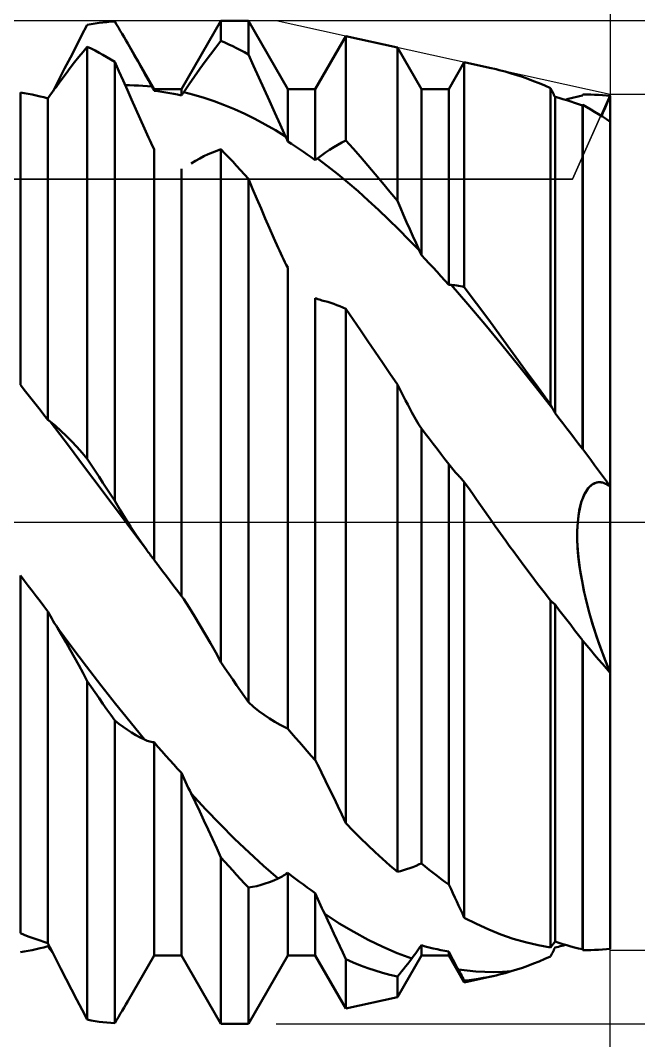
# Model space of a CAD drawing. Header units: millimetres. Extents: x -99 to 154, y -57 to 79.
# Drawn here: x 55.79 to 67.54, y -9.85 to 9.53 of the extents above; entities that cross this region are included whole.
import ezdxf

# ---------------------------------------------------------------- set-up
doc = ezdxf.new("R2010")
doc.units = ezdxf.units.MM
doc.header["$LTSCALE"] = 8
doc.linetypes.add('LONGDASH_DASH', pattern=[0.85, 0.4, -0.2, 0.05, -0.2])
for name, color, linetype in [('1', 4, 'CONTINUOUS'), ('2', 7, 'CONTINUOUS'), ('4', 2, 'LONGDASH_DASH'), ('CUT', 1, 'CONTINUOUS'), ('NOCUT', 7, 'CONTINUOUS'), ('SK2', 7, 'CONTINUOUS'), ('SK4', 2, 'LONGDASH_DASH')]:
    doc.layers.add(name, color=color, linetype=linetype)

msp = doc.modelspace()

# ---------------------------------------------------------------- linework, layer by layer
at = {"layer": '1', "color": 4, "linetype": 'CONTINUOUS', "lineweight": 50}
for p, q in [((57.357, 9.495), (57.432, 9.504)), ((57.432, 9.504), (57.507, 9.511)), ((57.507, 9.511), (57.581, 9.516)), ((57.616, 9.458), (57.581, 9.516)), ((58.851, 8.23), (59.599, 9.525)), ((59.599, 9.525), (60.121, 9.525)), ((59.599, 9.147), (59.599, 9.525)), ((60.869, 8.23), (60.121, 9.525)), ((60.121, 8.89), (60.121, 9.525)), ((56.953, 9.246), (57.059, 9.448)), ((57.059, 9.448), (57.133, 9.462)), ((57.133, 9.462), (57.208, 9.475)), ((57.208, 9.475), (57.283, 9.486)), ((57.283, 9.486), (57.357, 9.495)), ((57.652, 9.398), (57.616, 9.458)), ((57.687, 9.339), (57.652, 9.398)), ((57.723, 9.279), (57.687, 9.339)), ((56.846, 9.04), (56.953, 9.246)), ((57.758, 9.218), (57.723, 9.279)), ((57.794, 9.157), (57.758, 9.218)), ((57.83, 9.095), (57.794, 9.157)), ((59.5, 9.02), (59.599, 9.147)), ((59.673, 9.114), (59.599, 9.147)), ((59.748, 9.08), (59.673, 9.114)), ((61.391, 8.23), (61.971, 9.235)), ((62.953, 9.019), (61.971, 9.235)), ((61.971, 7.254), (61.971, 9.235)), ((56.738, 8.831), (56.846, 9.04)), ((56.899, 8.841), (56.979, 8.939)), ((56.979, 8.939), (57.059, 9.035)), ((57.133, 8.998), (57.059, 9.035)), ((57.059, 1.206), (57.059, 9.035)), ((57.208, 8.96), (57.133, 8.998)), ((57.283, 8.92), (57.208, 8.96)), ((57.357, 8.88), (57.283, 8.92)), ((57.894, 8.983), (57.83, 9.095)), ((58.329, 8.23), (57.83, 9.095)), ((57.959, 8.869), (57.894, 8.983)), ((59.401, 8.89), (59.5, 9.02)), ((59.823, 9.045), (59.748, 9.08)), ((59.897, 9.008), (59.823, 9.045)), ((59.972, 8.97), (59.897, 9.008)), ((60.047, 8.931), (59.972, 8.97)), ((60.121, 8.89), (60.047, 8.931)), ((63.409, 8.23), (62.953, 9.019)), ((62.953, 6.106), (62.953, 9.019)), ((56.629, 8.62), (56.738, 8.831)), ((56.737, 8.634), (56.818, 8.739)), ((56.818, 8.739), (56.899, 8.841)), ((57.432, 8.837), (57.357, 8.88)), ((57.507, 8.794), (57.432, 8.837)), ((57.581, 8.749), (57.507, 8.794)), ((57.661, 8.571), (57.581, 8.749)), ((57.581, 0.406), (57.581, 8.749)), ((58.024, 8.753), (57.959, 8.869)), ((58.089, 8.636), (58.024, 8.753)), ((59.2, 8.615), (59.301, 8.755)), ((59.301, 8.755), (59.401, 8.89)), ((60.22, 8.672), (60.121, 8.89)), ((63.931, 8.23), (64.225, 8.74)), ((64.763, 8.621), (64.225, 8.74)), ((64.225, 4.468), (64.225, 8.74)), ((56.52, 8.406), (56.629, 8.62)), ((56.656, 8.527), (56.737, 8.634)), ((57.741, 8.391), (57.661, 8.571)), ((58.155, 8.518), (58.089, 8.636)), ((59.098, 8.472), (59.2, 8.615)), ((60.32, 8.452), (60.22, 8.672)), ((64.829, 8.606), (64.771, 8.62)), ((64.887, 8.592), (64.829, 8.606)), ((64.945, 8.578), (64.887, 8.592)), ((65.002, 8.562), (64.945, 8.578)), ((65.06, 8.546), (65.002, 8.562)), ((65.118, 8.529), (65.06, 8.546)), ((65.224, 8.496), (65.118, 8.529)), ((56.409, 8.19), (56.52, 8.406)), ((56.492, 8.304), (56.574, 8.417)), ((56.574, 8.417), (56.656, 8.527)), ((57.822, 8.21), (57.741, 8.391)), ((58.221, 8.398), (58.155, 8.518)), ((58.287, 8.277), (58.221, 8.398)), ((58.996, 8.324), (59.098, 8.472)), ((60.42, 8.23), (60.32, 8.452)), ((65.329, 8.461), (65.224, 8.496)), ((65.435, 8.423), (65.329, 8.461)), ((65.541, 8.383), (65.435, 8.423)), ((65.648, 8.34), (65.541, 8.383)), ((65.755, 8.295), (65.648, 8.34)), ((55.863, 8.155), (55.789, 8.168)), ((55.789, 2.613), (55.789, 8.168)), ((55.938, 8.141), (55.863, 8.155)), ((56.013, 8.126), (55.938, 8.141)), ((56.362, 8.125), (56.388, 8.16)), ((56.388, 8.16), (56.414, 8.196)), ((56.414, 8.196), (56.44, 8.232)), ((56.44, 8.232), (56.466, 8.268)), ((56.466, 8.268), (56.492, 8.304)), ((57.865, 8.302), (57.781, 8.303)), ((57.903, 8.029), (57.822, 8.21)), ((57.949, 8.3), (57.865, 8.302)), ((58.034, 8.297), (57.949, 8.3)), ((58.118, 8.292), (58.034, 8.297)), ((58.202, 8.285), (58.118, 8.292)), ((58.287, 8.277), (58.202, 8.285)), ((58.293, 8.266), (58.287, 8.277)), ((58.299, 8.255), (58.293, 8.266)), ((58.305, 8.244), (58.299, 8.255)), ((58.311, 8.232), (58.305, 8.244)), ((58.317, 8.221), (58.311, 8.232)), ((58.323, 8.21), (58.317, 8.221)), ((58.329, 8.199), (58.323, 8.21)), ((58.329, 8.23), (58.851, 8.23)), ((58.329, 8.199), (58.329, 8.23)), ((58.403, 8.19), (58.329, 8.199)), ((58.478, 8.18), (58.403, 8.19)), ((58.553, 8.168), (58.478, 8.18)), ((58.627, 8.155), (58.553, 8.168)), ((58.702, 8.141), (58.627, 8.155)), ((58.777, 8.126), (58.702, 8.141)), ((58.851, 8.11), (58.851, 8.23)), ((58.869, 8.137), (58.875, 8.146)), ((58.875, 8.146), (58.881, 8.155)), ((58.881, 8.155), (58.887, 8.163)), ((58.887, 8.163), (58.893, 8.172)), ((58.893, 8.172), (58.996, 8.324)), ((59.086, 8.122), (58.893, 8.172)), ((60.521, 8.007), (60.42, 8.23)), ((60.869, 8.23), (61.391, 8.23)), ((60.869, 7.236), (60.869, 8.23)), ((61.391, 6.88), (61.391, 8.23)), ((63.409, 8.23), (63.931, 8.23)), ((63.409, 5.075), (63.409, 8.23)), ((63.931, 4.512), (63.931, 8.23)), ((65.862, 8.247), (65.755, 8.295)), ((65.874, 8.224), (65.862, 8.247)), ((65.862, 2.235), (65.862, 8.247)), ((65.887, 8.2), (65.874, 8.224)), ((65.899, 8.176), (65.887, 8.2)), ((65.911, 8.152), (65.899, 8.176)), ((65.924, 8.128), (65.911, 8.152)), ((56.087, 8.11), (56.013, 8.126)), ((56.162, 8.092), (56.087, 8.11)), ((56.237, 8.074), (56.162, 8.092)), ((56.311, 8.054), (56.237, 8.074)), ((56.311, 8.054), (56.337, 8.089)), ((56.311, 1.947), (56.311, 8.054)), ((56.337, 8.089), (56.362, 8.125)), ((57.984, 7.846), (57.903, 8.029)), ((58.851, 8.11), (58.777, 8.126)), ((58.851, 8.11), (58.857, 8.119)), ((58.857, 8.119), (58.863, 8.128)), ((58.863, 8.128), (58.869, 8.137)), ((59.28, 8.065), (59.086, 8.122)), ((59.473, 8), (59.28, 8.065)), ((59.666, 7.927), (59.473, 8)), ((60.622, 7.782), (60.521, 8.007)), ((65.936, 8.104), (65.924, 8.128)), ((65.949, 8.08), (65.936, 8.104)), ((66.023, 8.061), (65.949, 8.08)), ((65.949, 2.074), (65.949, 8.08)), ((66.098, 8.04), (66.023, 8.061)), ((66.173, 8.018), (66.098, 8.04)), ((66.146, 8.026), (66.2, 8.042)), ((66.247, 7.996), (66.173, 8.018)), ((66.2, 8.042), (66.255, 8.057)), ((66.322, 7.971), (66.247, 7.996)), ((66.255, 8.057), (66.309, 8.071)), ((66.309, 8.071), (66.363, 8.085)), ((66.397, 7.946), (66.322, 7.971)), ((66.363, 8.085), (66.417, 8.098)), ((66.471, 7.92), (66.397, 7.946)), ((66.417, 8.098), (66.471, 8.111)), ((66.471, 8.111), (66.472, 8.113)), ((66.472, 8.113), (66.474, 8.115)), ((66.474, 8.115), (66.475, 8.117)), ((66.475, 8.117), (66.476, 8.12)), ((66.476, 8.12), (66.477, 8.122)), ((66.477, 8.122), (66.478, 8.124)), ((66.478, 8.124), (66.479, 8.126)), ((66.479, 8.126), (66.554, 8.127)), ((66.628, 8.126), (66.554, 8.127)), ((66.702, 8.123), (66.628, 8.126)), ((66.777, 8.12), (66.702, 8.123)), ((66.851, 8.115), (66.777, 8.12)), ((66.926, 8.109), (66.851, 8.115)), ((66.915, 7.906), (66.943, 7.971)), ((66.915, 7.906), (66.943, 7.971)), ((67, 8.102), (66.926, 8.109)), ((66.943, 7.971), (66.972, 8.036)), ((66.943, 7.971), (66.972, 8.036)), ((66.972, 8.036), (67, 8.102)), ((66.972, 8.036), (67, 8.102)), ((67, 8.016), (67, 8.102)), ((67, 7.932), (67, 8.016)), ((58.066, 7.663), (57.984, 7.846)), ((59.86, 7.847), (59.666, 7.927)), ((60.053, 7.758), (59.86, 7.847)), ((60.247, 7.662), (60.053, 7.758)), ((60.725, 7.556), (60.622, 7.782)), ((66.471, 7.92), (66.472, 7.921)), ((66.471, 1.397), (66.471, 7.92)), ((66.472, 7.921), (66.474, 7.923)), ((66.474, 7.923), (66.475, 7.924)), ((66.475, 7.924), (66.476, 7.926)), ((66.476, 7.926), (66.477, 7.927)), ((66.477, 7.927), (66.478, 7.929)), ((66.478, 7.929), (66.48, 7.93)), ((66.553, 7.888), (66.479, 7.93)), ((66.479, 1.39), (66.479, 7.93)), ((66.627, 7.844), (66.553, 7.888)), ((66.702, 7.8), (66.627, 7.844)), ((66.776, 7.754), (66.702, 7.8)), ((66.85, 7.707), (66.776, 7.754)), ((66.833, 7.718), (66.86, 7.78)), ((66.833, 7.718), (66.86, 7.78)), ((66.86, 7.78), (66.888, 7.843)), ((66.86, 7.78), (66.888, 7.843)), ((66.888, 7.843), (66.915, 7.906)), ((66.888, 7.843), (66.915, 7.906)), ((67, 7.85), (67, 7.932)), ((67, 7.768), (67, 7.85)), ((67, 7.689), (67, 7.768)), ((58.149, 7.479), (58.066, 7.663)), ((60.44, 7.558), (60.247, 7.662)), ((60.634, 7.447), (60.44, 7.558)), ((66.925, 7.66), (66.85, 7.707)), ((67, 7.611), (66.925, 7.66)), ((67, 7.611), (67, 7.689)), ((67, 0.679), (67, 7.611)), ((67, 0.679), (67, 7.611)), ((58.173, 7.424), (58.149, 7.479)), ((58.199, 7.368), (58.173, 7.424)), ((58.224, 7.312), (58.199, 7.368)), ((60.827, 7.329), (60.634, 7.447)), ((60.827, 7.329), (60.725, 7.556)), ((58.25, 7.257), (58.224, 7.312)), ((58.276, 7.201), (58.25, 7.257)), ((58.302, 7.145), (58.276, 7.201)), ((60.833, 7.316), (60.827, 7.329)), ((60.839, 7.302), (60.833, 7.316)), ((60.845, 7.289), (60.839, 7.302)), ((60.851, 7.276), (60.845, 7.289)), ((60.857, 7.263), (60.851, 7.276)), ((60.863, 7.249), (60.857, 7.263)), ((60.869, 7.236), (60.863, 7.249)), ((60.943, 7.188), (60.869, 7.236)), ((61.018, 7.14), (60.943, 7.188)), ((61.743, 7.127), (61.819, 7.172)), ((61.819, 7.172), (61.896, 7.215)), ((61.896, 7.215), (61.971, 7.254)), ((62.111, 7.099), (61.971, 7.254)), ((58.329, 7.09), (58.302, 7.145)), ((58.329, -0.713), (58.329, 7.09)), ((59.278, 6.954), (59.359, 6.992)), ((59.359, 6.992), (59.439, 7.027)), ((59.439, 7.027), (59.519, 7.058)), ((59.519, 7.058), (59.599, 7.086)), ((59.673, 7.009), (59.599, 7.086)), ((59.599, -2.658), (59.599, 7.086)), ((59.748, 6.931), (59.673, 7.009)), ((61.093, 7.09), (61.018, 7.14)), ((61.167, 7.039), (61.093, 7.09)), ((61.242, 6.987), (61.167, 7.039)), ((61.317, 6.934), (61.242, 6.987)), ((61.511, 6.971), (61.589, 7.026)), ((61.589, 7.026), (61.666, 7.078)), ((61.666, 7.078), (61.743, 7.127)), ((62.25, 6.941), (62.111, 7.099)), ((59.032, 6.817), (59.114, 6.866)), ((59.114, 6.866), (59.196, 6.912)), ((59.196, 6.912), (59.278, 6.954)), ((59.823, 6.852), (59.748, 6.931)), ((59.897, 6.771), (59.823, 6.852)), ((61.391, 6.88), (61.317, 6.934)), ((61.391, 6.88), (61.397, 6.885)), ((61.397, 6.885), (61.403, 6.89)), ((61.403, 6.89), (61.409, 6.895)), ((61.409, 6.895), (61.415, 6.899)), ((61.415, 6.899), (61.421, 6.904)), ((61.421, 6.904), (61.427, 6.909)), ((61.427, 6.909), (61.433, 6.913)), ((61.433, 6.913), (61.511, 6.971)), ((61.626, 6.767), (61.433, 6.913)), ((62.39, 6.78), (62.25, 6.941)), ((58.851, -1.401), (58.851, 6.713)), ((59.972, 6.69), (59.897, 6.771)), ((60.047, 6.608), (59.972, 6.69)), ((60.121, 6.525), (60.047, 6.608)), ((61.82, 6.614), (61.626, 6.767)), ((62.013, 6.454), (61.82, 6.614)), ((62.531, 6.615), (62.39, 6.78)), ((62.671, 6.448), (62.531, 6.615)), ((60.201, 6.336), (60.121, 6.525)), ((60.121, -3.419), (60.121, 6.525)), ((62.207, 6.288), (62.013, 6.454)), ((62.812, 6.279), (62.671, 6.448)), ((60.281, 6.148), (60.201, 6.336)), ((62.4, 6.116), (62.207, 6.288)), ((62.953, 6.106), (62.812, 6.279)), ((60.362, 5.96), (60.281, 6.148)), ((62.593, 5.937), (62.4, 6.116)), ((63.012, 5.971), (62.953, 6.106)), ((60.443, 5.773), (60.362, 5.96)), ((62.787, 5.753), (62.593, 5.937)), ((63.071, 5.836), (63.012, 5.971)), ((63.129, 5.702), (63.071, 5.836)), ((60.524, 5.586), (60.443, 5.773)), ((62.98, 5.563), (62.787, 5.753)), ((63.189, 5.567), (63.129, 5.702)), ((60.606, 5.401), (60.524, 5.586)), ((63.174, 5.368), (62.98, 5.563)), ((63.248, 5.434), (63.189, 5.567)), ((63.308, 5.3), (63.248, 5.434)), ((60.688, 5.216), (60.606, 5.401)), ((63.367, 5.168), (63.174, 5.368)), ((63.367, 5.167), (63.308, 5.3)), ((60.713, 5.161), (60.688, 5.216)), ((60.738, 5.106), (60.713, 5.161)), ((60.764, 5.051), (60.738, 5.106)), ((60.79, 4.997), (60.764, 5.051)), ((63.373, 5.154), (63.367, 5.167)), ((63.379, 5.141), (63.373, 5.154)), ((63.385, 5.128), (63.379, 5.141)), ((63.391, 5.115), (63.385, 5.128)), ((63.397, 5.102), (63.391, 5.115)), ((63.403, 5.088), (63.397, 5.102)), ((63.409, 5.075), (63.403, 5.088)), ((63.483, 4.997), (63.409, 5.075)), ((60.816, 4.943), (60.79, 4.997)), ((60.842, 4.89), (60.816, 4.943)), ((60.869, 4.838), (60.842, 4.89)), ((63.558, 4.918), (63.483, 4.997)), ((63.633, 4.838), (63.558, 4.918)), ((60.869, -3.92), (60.869, 4.838)), ((63.707, 4.757), (63.633, 4.838)), ((63.782, 4.676), (63.707, 4.757)), ((63.857, 4.595), (63.782, 4.676)), ((63.931, 4.512), (63.857, 4.595)), ((63.937, 4.512), (63.931, 4.512)), ((63.943, 4.512), (63.937, 4.512)), ((63.949, 4.512), (63.943, 4.512)), ((63.955, 4.511), (63.949, 4.512)), ((63.961, 4.511), (63.955, 4.511)), ((63.967, 4.51), (63.961, 4.511)), ((63.973, 4.51), (63.967, 4.51)), ((64.295, 4.142), (63.973, 4.51)), ((64.01, 4.506), (63.973, 4.51)), ((64.046, 4.502), (64.01, 4.506)), ((64.082, 4.497), (64.046, 4.502)), ((64.118, 4.491), (64.082, 4.497)), ((64.154, 4.484), (64.118, 4.491)), ((64.19, 4.477), (64.154, 4.484)), ((64.225, 4.468), (64.19, 4.477)), ((64.457, 4.158), (64.225, 4.468)), ((61.417, 4.25), (61.391, 4.26)), ((61.391, -4.516), (61.391, 4.26)), ((61.442, 4.241), (61.417, 4.25)), ((61.468, 4.232), (61.442, 4.241)), ((61.494, 4.224), (61.468, 4.232)), ((61.52, 4.216), (61.494, 4.224)), ((61.546, 4.209), (61.52, 4.216)), ((61.572, 4.202), (61.546, 4.209)), ((61.63, 4.186), (61.572, 4.202)), ((61.687, 4.169), (61.63, 4.186)), ((61.745, 4.149), (61.687, 4.169)), ((61.801, 4.128), (61.745, 4.149)), ((61.858, 4.105), (61.801, 4.128)), ((61.915, 4.081), (61.858, 4.105)), ((61.971, 4.054), (61.915, 4.081)), ((64.618, 3.762), (64.295, 4.142)), ((64.689, 3.844), (64.457, 4.158)), ((62.111, 3.852), (61.971, 4.054)), ((61.971, -5.715), (61.971, 4.054)), ((62.25, 3.649), (62.111, 3.852)), ((64.94, 3.372), (64.618, 3.762)), ((64.921, 3.527), (64.689, 3.844)), ((62.39, 3.444), (62.25, 3.649)), ((65.155, 3.207), (64.921, 3.527)), ((62.531, 3.239), (62.39, 3.444)), ((65.262, 2.973), (64.94, 3.372)), ((62.671, 3.033), (62.531, 3.239)), ((65.39, 2.885), (65.155, 3.207)), ((62.812, 2.826), (62.671, 3.033)), ((65.584, 2.566), (65.262, 2.973)), ((62.953, 2.619), (62.812, 2.826)), ((65.626, 2.561), (65.39, 2.885)), ((67, 2.858), (67, 2.858)), ((67, 2.858), (67, 2.858)), ((67, 2.858), (67, 2.858)), ((67, 2.858), (67, 2.858)), ((67, 2.858), (67, 2.858)), ((55.863, 2.518), (55.789, 2.613)), ((62.992, 2.542), (62.953, 2.619)), ((62.953, -6.637), (62.953, 2.619)), ((63.031, 2.465), (62.992, 2.542)), ((65.907, 2.153), (65.584, 2.566)), ((65.862, 2.235), (65.626, 2.561)), ((55.938, 2.424), (55.863, 2.518)), ((56.013, 2.329), (55.938, 2.424)), ((56.087, 2.234), (56.013, 2.329)), ((63.07, 2.389), (63.031, 2.465)), ((63.11, 2.313), (63.07, 2.389)), ((56.162, 2.138), (56.087, 2.234)), ((56.237, 2.043), (56.162, 2.138)), ((63.149, 2.238), (63.11, 2.313)), ((63.188, 2.163), (63.149, 2.238)), ((63.228, 2.089), (63.188, 2.163)), ((65.869, 2.224), (65.862, 2.235)), ((65.875, 2.212), (65.869, 2.224)), ((65.881, 2.2), (65.875, 2.212)), ((65.888, 2.188), (65.881, 2.2)), ((65.894, 2.176), (65.888, 2.188)), ((65.9, 2.165), (65.894, 2.176)), ((65.907, 2.153), (65.9, 2.165)), ((65.913, 2.142), (65.907, 2.153)), ((65.919, 2.131), (65.913, 2.142)), ((56.311, 1.947), (56.237, 2.043)), ((56.317, 1.942), (56.311, 1.947)), ((56.323, 1.938), (56.317, 1.942)), ((63.253, 2.043), (63.228, 2.089)), ((63.278, 1.998), (63.253, 2.043)), ((63.304, 1.953), (63.278, 1.998)), ((63.33, 1.91), (63.304, 1.953)), ((65.925, 2.119), (65.919, 2.131)), ((65.931, 2.108), (65.925, 2.119)), ((65.937, 2.097), (65.931, 2.108)), ((65.943, 2.086), (65.937, 2.097)), ((65.949, 2.074), (65.943, 2.086)), ((66.023, 1.978), (65.949, 2.074)), ((66.098, 1.882), (66.023, 1.978)), ((56.329, 1.933), (56.323, 1.938)), ((56.335, 1.929), (56.329, 1.933)), ((56.341, 1.924), (56.335, 1.929)), ((56.347, 1.92), (56.341, 1.924)), ((56.353, 1.915), (56.347, 1.92)), ((56.536, 1.676), (56.353, 1.915)), ((56.456, 1.83), (56.353, 1.915)), ((56.558, 1.739), (56.456, 1.83)), ((63.356, 1.867), (63.33, 1.91)), ((63.382, 1.825), (63.356, 1.867)), ((63.409, 1.784), (63.382, 1.825)), ((63.483, 1.688), (63.409, 1.784)), ((63.409, -6.479), (63.409, 1.784)), ((66.173, 1.785), (66.098, 1.882)), ((66.247, 1.689), (66.173, 1.785)), ((56.719, 1.435), (56.536, 1.676)), ((56.66, 1.643), (56.558, 1.739)), ((56.761, 1.541), (56.66, 1.643)), ((63.558, 1.591), (63.483, 1.688)), ((63.633, 1.493), (63.558, 1.591)), ((66.322, 1.592), (66.247, 1.689)), ((66.397, 1.494), (66.322, 1.592)), ((56.902, 1.192), (56.719, 1.435)), ((56.861, 1.434), (56.761, 1.541)), ((56.96, 1.323), (56.861, 1.434)), ((63.707, 1.396), (63.633, 1.493)), ((63.782, 1.298), (63.707, 1.396)), ((66.471, 1.397), (66.397, 1.494)), ((66.472, 1.396), (66.471, 1.397)), ((66.474, 1.395), (66.472, 1.396)), ((66.475, 1.394), (66.474, 1.395)), ((66.476, 1.393), (66.475, 1.394)), ((66.477, 1.392), (66.476, 1.393)), ((66.478, 1.391), (66.477, 1.392)), ((66.479, 1.39), (66.478, 1.391)), ((66.554, 1.288), (66.479, 1.39)), ((57.085, 0.949), (56.902, 1.192)), ((57.059, 1.206), (56.96, 1.323)), ((57.133, 1.092), (57.059, 1.206)), ((63.857, 1.2), (63.782, 1.298)), ((63.931, 1.102), (63.857, 1.2)), ((66.628, 1.186), (66.554, 1.288)), ((66.702, 1.085), (66.628, 1.186)), ((57.208, 0.978), (57.133, 1.092)), ((57.283, 0.864), (57.208, 0.978)), ((63.957, 1.071), (63.931, 1.102)), ((63.931, -6.883), (63.931, 1.102)), ((63.982, 1.039), (63.957, 1.071)), ((64.008, 1.009), (63.982, 1.039)), ((64.034, 0.978), (64.008, 1.009)), ((64.06, 0.949), (64.034, 0.978)), ((66.777, 0.983), (66.702, 1.085)), ((66.851, 0.882), (66.777, 0.983)), ((57.268, 0.705), (57.085, 0.949)), ((57.357, 0.75), (57.283, 0.864)), ((64.086, 0.92), (64.06, 0.949)), ((64.112, 0.891), (64.086, 0.92)), ((64.128, 0.873), (64.112, 0.891)), ((64.144, 0.856), (64.128, 0.873)), ((64.16, 0.838), (64.144, 0.856)), ((64.177, 0.819), (64.16, 0.838)), ((64.193, 0.801), (64.177, 0.819)), ((64.209, 0.783), (64.193, 0.801)), ((64.225, 0.764), (64.209, 0.783)), ((66.926, 0.78), (66.851, 0.882)), ((67, 0.679), (66.926, 0.78)), ((57.451, 0.461), (57.268, 0.705)), ((57.432, 0.635), (57.357, 0.75)), ((57.507, 0.521), (57.432, 0.635)), ((64.302, 0.654), (64.225, 0.764)), ((64.225, -7.511), (64.225, 0.764)), ((64.378, 0.545), (64.302, 0.654)), ((66.519, 0.552), (66.539, 0.587)), ((66.529, 0.57), (66.553, 0.608)), ((66.539, 0.587), (66.56, 0.619)), ((66.553, 0.608), (66.578, 0.642)), ((66.56, 0.619), (66.582, 0.648)), ((66.578, 0.642), (66.604, 0.672)), ((66.582, 0.648), (66.605, 0.673)), ((66.604, 0.672), (66.63, 0.697)), ((66.605, 0.673), (66.628, 0.695)), ((66.628, 0.695), (66.652, 0.713)), ((66.63, 0.697), (66.657, 0.717)), ((66.652, 0.713), (66.675, 0.729)), ((66.657, 0.717), (66.685, 0.734)), ((66.675, 0.729), (66.699, 0.741)), ((66.685, 0.734), (66.713, 0.746)), ((66.699, 0.741), (66.724, 0.75)), ((66.713, 0.746), (66.74, 0.755)), ((66.724, 0.75), (66.748, 0.756)), ((66.74, 0.755), (66.768, 0.76)), ((66.748, 0.756), (66.772, 0.76)), ((66.768, 0.76), (66.796, 0.761)), ((66.772, 0.76), (66.796, 0.761)), ((66.824, 0.759), (66.796, 0.761)), ((66.821, 0.76), (66.796, 0.761)), ((66.846, 0.756), (66.821, 0.76)), ((66.853, 0.754), (66.824, 0.759)), ((66.871, 0.749), (66.846, 0.756)), ((66.882, 0.746), (66.853, 0.754)), ((66.896, 0.74), (66.871, 0.749)), ((66.911, 0.734), (66.882, 0.746)), ((66.922, 0.729), (66.896, 0.74)), ((66.94, 0.719), (66.911, 0.734)), ((66.948, 0.715), (66.922, 0.729)), ((66.97, 0.701), (66.94, 0.719)), ((66.974, 0.698), (66.948, 0.715)), ((67, 0.679), (66.97, 0.701)), ((67, 0.679), (66.974, 0.698)), ((67, 0.644), (67, 0.679)), ((67, 0.6), (67, 0.644)), ((67, 0.548), (67, 0.6)), ((57.634, 0.216), (57.451, 0.461)), ((57.581, 0.406), (57.507, 0.521)), ((57.68, 0.241), (57.581, 0.406)), ((64.455, 0.435), (64.378, 0.545)), ((64.532, 0.326), (64.455, 0.435)), ((66.448, 0.376), (66.466, 0.43)), ((66.449, 0.381), (66.465, 0.427)), ((66.465, 0.427), (66.481, 0.472)), ((66.466, 0.43), (66.485, 0.48)), ((66.481, 0.472), (66.5, 0.513)), ((66.485, 0.48), (66.506, 0.527)), ((66.5, 0.513), (66.519, 0.552)), ((66.506, 0.527), (66.529, 0.57)), ((67, 0.488), (67, 0.548)), ((67, 0.42), (67, 0.488)), ((67, 0.344), (67, 0.42)), ((57.817, -0.029), (57.634, 0.216)), ((57.779, 0.079), (57.68, 0.241)), ((64.609, 0.217), (64.532, 0.326)), ((64.686, 0.108), (64.609, 0.217)), ((66.395, 0.132), (66.406, 0.196)), ((66.401, 0.171), (66.411, 0.226)), ((66.406, 0.196), (66.418, 0.259)), ((66.411, 0.226), (66.423, 0.28)), ((66.418, 0.259), (66.432, 0.319)), ((66.423, 0.28), (66.435, 0.331)), ((66.432, 0.319), (66.448, 0.376)), ((66.435, 0.331), (66.449, 0.381)), ((67, 0.262), (67, 0.344)), ((67, 0.173), (67, 0.262)), ((57.879, -0.077), (57.779, 0.079)), ((64.763, 0), (64.686, 0.108)), ((66.372, -0.159), (66.381, 0)), ((66.372, -0.17), (66.381, 0)), ((66.381, 0), (66.387, 0.067)), ((66.381, 0), (66.386, 0.058)), ((66.386, 0.058), (66.393, 0.115)), ((66.387, 0.067), (66.395, 0.132)), ((66.393, 0.115), (66.401, 0.171)), ((67, 0.077), (67, 0.173)), ((67, -0.024), (67, 0.077)), ((58, -0.274), (57.817, -0.029)), ((57.98, -0.229), (57.879, -0.077)), ((64.813, -0.071), (64.763, 0)), ((64.864, -0.142), (64.813, -0.071)), ((64.915, -0.213), (64.864, -0.142)), ((66.372, -0.32), (66.372, -0.159)), ((66.372, -0.344), (66.372, -0.17)), ((67, -0.132), (67, -0.024)), ((67, -0.244), (67, -0.132)), ((58.081, -0.376), (57.98, -0.229)), ((58.183, -0.518), (58, -0.274)), ((58.183, -0.519), (58.081, -0.376)), ((64.966, -0.284), (64.915, -0.213)), ((65.017, -0.354), (64.966, -0.284)), ((65.067, -0.425), (65.017, -0.354)), ((66.379, -0.482), (66.372, -0.32)), ((66.382, -0.527), (66.372, -0.344)), ((67, -0.36), (67, -0.244)), ((67, -0.48), (67, -0.36)), ((58.2, -0.542), (58.183, -0.519)), ((58.218, -0.565), (58.2, -0.542)), ((58.235, -0.588), (58.218, -0.565)), ((65.118, -0.495), (65.067, -0.425)), ((65.121, -0.499), (65.118, -0.495)), ((65.124, -0.502), (65.121, -0.499)), ((65.127, -0.506), (65.124, -0.502)), ((65.129, -0.51), (65.127, -0.506)), ((65.132, -0.514), (65.129, -0.51)), ((65.135, -0.517), (65.132, -0.514)), ((65.255, -0.682), (65.135, -0.517)), ((66.392, -0.644), (66.379, -0.482)), ((66.4, -0.718), (66.382, -0.527)), ((67, -0.603), (67, -0.48)), ((58.252, -0.611), (58.235, -0.588)), ((58.27, -0.634), (58.252, -0.611)), ((58.287, -0.657), (58.27, -0.634)), ((58.291, -0.662), (58.287, -0.657)), ((58.294, -0.667), (58.291, -0.662)), ((58.298, -0.672), (58.294, -0.667)), ((58.302, -0.677), (58.298, -0.672)), ((58.305, -0.681), (58.302, -0.677)), ((58.309, -0.686), (58.305, -0.681)), ((58.312, -0.691), (58.309, -0.686)), ((58.316, -0.695), (58.312, -0.691)), ((58.319, -0.7), (58.316, -0.695)), ((58.322, -0.704), (58.319, -0.7)), ((58.326, -0.708), (58.322, -0.704)), ((58.329, -0.713), (58.326, -0.708)), ((58.344, -0.733), (58.329, -0.713)), ((58.359, -0.753), (58.344, -0.733)), ((58.374, -0.772), (58.359, -0.753)), ((58.389, -0.792), (58.374, -0.772)), ((65.376, -0.845), (65.255, -0.682)), ((66.411, -0.803), (66.392, -0.644)), ((66.427, -0.916), (66.4, -0.718)), ((67, -0.729), (67, -0.603)), ((67, -0.858), (67, -0.729)), ((58.404, -0.812), (58.389, -0.792)), ((58.419, -0.832), (58.404, -0.812)), ((58.491, -0.927), (58.419, -0.832)), ((58.563, -1.022), (58.491, -0.927)), ((65.497, -1.007), (65.376, -0.845)), ((66.434, -0.96), (66.411, -0.803)), ((66.462, -1.12), (66.427, -0.916)), ((66.462, -1.118), (66.434, -0.96)), ((67, -0.987), (67, -0.858)), ((55.863, -1.107), (55.789, -1.009)), ((55.789, -7.804), (55.789, -1.009)), ((55.938, -1.205), (55.863, -1.107)), ((58.635, -1.117), (58.563, -1.022)), ((58.707, -1.212), (58.635, -1.117)), ((65.618, -1.168), (65.497, -1.007)), ((66.493, -1.275), (66.462, -1.118)), ((66.504, -1.326), (66.462, -1.12)), ((67, -1.118), (67, -0.987)), ((67, -1.249), (67, -1.118)), ((56.013, -1.303), (55.938, -1.205)), ((56.087, -1.401), (56.013, -1.303)), ((58.779, -1.306), (58.707, -1.212)), ((58.851, -1.401), (58.779, -1.306)), ((65.74, -1.328), (65.618, -1.168)), ((65.862, -1.486), (65.74, -1.328)), ((66.528, -1.43), (66.493, -1.275)), ((66.553, -1.531), (66.504, -1.326)), ((67, -1.379), (67, -1.249)), ((56.162, -1.498), (56.087, -1.401)), ((56.237, -1.596), (56.162, -1.498)), ((58.857, -1.409), (58.851, -1.401)), ((58.863, -1.418), (58.857, -1.409)), ((58.869, -1.427), (58.863, -1.418)), ((58.875, -1.435), (58.869, -1.427)), ((58.881, -1.444), (58.875, -1.435)), ((58.887, -1.453), (58.881, -1.444)), ((58.893, -1.462), (58.887, -1.453)), ((58.996, -1.621), (58.893, -1.462)), ((65.874, -1.498), (65.862, -1.486)), ((65.862, -8.076), (65.862, -1.486)), ((65.887, -1.51), (65.874, -1.498)), ((65.899, -1.521), (65.887, -1.51)), ((65.911, -1.532), (65.899, -1.521)), ((65.924, -1.543), (65.911, -1.532)), ((65.936, -1.553), (65.924, -1.543)), ((66.566, -1.584), (66.528, -1.43)), ((66.606, -1.734), (66.553, -1.531)), ((67, -1.509), (67, -1.379)), ((67, -1.638), (67, -1.509)), ((56.311, -1.693), (56.237, -1.596)), ((56.337, -1.739), (56.311, -1.693)), ((56.311, -7.996), (56.311, -1.693)), ((56.362, -1.785), (56.337, -1.739)), ((59.098, -1.784), (58.996, -1.621)), ((65.949, -1.563), (65.936, -1.553)), ((66.023, -1.661), (65.949, -1.563)), ((65.949, -7.964), (65.949, -1.563)), ((66.098, -1.757), (66.023, -1.661)), ((66.607, -1.735), (66.566, -1.584)), ((66.664, -1.933), (66.606, -1.734)), ((66.649, -1.882), (66.607, -1.735)), ((67, -1.764), (67, -1.638)), ((56.388, -1.83), (56.362, -1.785)), ((56.414, -1.875), (56.388, -1.83)), ((56.44, -1.919), (56.414, -1.875)), ((56.466, -1.963), (56.44, -1.919)), ((59.2, -1.951), (59.098, -1.784)), ((66.173, -1.854), (66.098, -1.757)), ((66.247, -1.95), (66.173, -1.854)), ((66.693, -2.024), (66.649, -1.882)), ((66.725, -2.126), (66.664, -1.933)), ((67, -1.887), (67, -1.764)), ((67, -2.007), (67, -1.887)), ((56.492, -2.006), (56.466, -1.963)), ((56.574, -2.143), (56.492, -2.006)), ((56.768, -2.374), (56.492, -2.006)), ((59.301, -2.123), (59.2, -1.951)), ((59.401, -2.298), (59.301, -2.123)), ((66.322, -2.047), (66.247, -1.95)), ((66.397, -2.142), (66.322, -2.047)), ((66.739, -2.167), (66.693, -2.024)), ((66.789, -2.313), (66.725, -2.126)), ((67, -2.124), (67, -2.007)), ((67, -2.236), (67, -2.124)), ((56.656, -2.282), (56.574, -2.143)), ((56.737, -2.424), (56.656, -2.282)), ((59.5, -2.476), (59.401, -2.298)), ((66.471, -2.238), (66.397, -2.142)), ((66.472, -2.24), (66.471, -2.238)), ((66.471, -8.111), (66.471, -2.238)), ((66.474, -2.242), (66.472, -2.24)), ((66.475, -2.245), (66.474, -2.242)), ((66.476, -2.247), (66.475, -2.245)), ((66.478, -2.252), (66.476, -2.247)), ((66.48, -2.254), (66.478, -2.252)), ((66.553, -2.342), (66.479, -2.254)), ((66.479, -8.126), (66.479, -2.254)), ((66.787, -2.308), (66.739, -2.167)), ((66.838, -2.449), (66.787, -2.308)), ((66.856, -2.498), (66.789, -2.313)), ((67, -2.343), (67, -2.236)), ((56.818, -2.569), (56.737, -2.424)), ((57.044, -2.738), (56.768, -2.374)), ((59.599, -2.658), (59.5, -2.476)), ((66.627, -2.43), (66.553, -2.342)), ((66.702, -2.517), (66.627, -2.43)), ((66.776, -2.603), (66.702, -2.517)), ((66.89, -2.588), (66.838, -2.449)), ((66.927, -2.68), (66.856, -2.498)), ((67, -2.445), (67, -2.343)), ((67, -2.541), (67, -2.445)), ((56.899, -2.715), (56.818, -2.569)), ((59.673, -2.768), (59.599, -2.658)), ((66.85, -2.689), (66.776, -2.603)), ((66.925, -2.774), (66.85, -2.689)), ((66.945, -2.724), (66.89, -2.588)), ((67, -2.858), (66.927, -2.68)), ((67, -2.631), (67, -2.541)), ((67, -2.714), (67, -2.631)), ((56.979, -2.864), (56.899, -2.715)), ((57.059, -3.015), (56.979, -2.864)), ((57.32, -3.095), (57.044, -2.738)), ((59.748, -2.878), (59.673, -2.768)), ((59.823, -2.987), (59.748, -2.878)), ((67, -2.858), (66.925, -2.774)), ((67, -2.858), (66.945, -2.724)), ((67, -2.79), (67, -2.714)), ((67, -2.858), (67, -2.79)), ((67, -8.102), (67, -2.858)), ((57.133, -3.124), (57.059, -3.015)), ((57.059, -9.448), (57.059, -3.015)), ((57.596, -3.446), (57.32, -3.095)), ((59.897, -3.096), (59.823, -2.987)), ((59.972, -3.204), (59.897, -3.096)), ((57.208, -3.232), (57.133, -3.124)), ((57.283, -3.339), (57.208, -3.232)), ((60.047, -3.311), (59.972, -3.204)), ((57.357, -3.446), (57.283, -3.339)), ((57.432, -3.553), (57.357, -3.446)), ((57.872, -3.791), (57.596, -3.446)), ((60.121, -3.419), (60.047, -3.311)), ((60.22, -3.505), (60.121, -3.419)), ((57.507, -3.659), (57.432, -3.553)), ((57.581, -3.765), (57.507, -3.659)), ((60.32, -3.585), (60.22, -3.505)), ((60.42, -3.66), (60.32, -3.585)), ((60.521, -3.729), (60.42, -3.66)), ((57.661, -3.828), (57.581, -3.765)), ((57.581, -9.516), (57.581, -3.765)), ((57.741, -3.887), (57.661, -3.828)), ((58.149, -4.128), (57.872, -3.791)), ((60.622, -3.792), (60.521, -3.729)), ((60.725, -3.849), (60.622, -3.792)), ((60.827, -3.9), (60.725, -3.849)), ((57.822, -3.943), (57.741, -3.887)), ((57.903, -3.995), (57.822, -3.943)), ((57.984, -4.043), (57.903, -3.995)), ((58.066, -4.087), (57.984, -4.043)), ((60.833, -3.903), (60.827, -3.9)), ((60.839, -3.906), (60.833, -3.903)), ((60.845, -3.909), (60.839, -3.906)), ((60.851, -3.912), (60.845, -3.909)), ((60.857, -3.915), (60.851, -3.912)), ((60.863, -3.918), (60.857, -3.915)), ((60.869, -3.92), (60.863, -3.918)), ((60.943, -4.007), (60.869, -3.92)), ((61.018, -4.094), (60.943, -4.007)), ((58.149, -4.128), (58.066, -4.087)), ((58.173, -4.138), (58.149, -4.128)), ((58.199, -4.148), (58.173, -4.138)), ((58.224, -4.157), (58.199, -4.148)), ((58.25, -4.164), (58.224, -4.157)), ((58.276, -4.171), (58.25, -4.164)), ((58.302, -4.176), (58.276, -4.171)), ((58.329, -4.179), (58.302, -4.176)), ((58.403, -4.265), (58.329, -4.179)), ((58.329, -8.23), (58.329, -4.179)), ((61.093, -4.179), (61.018, -4.094)), ((61.167, -4.264), (61.093, -4.179)), ((58.478, -4.349), (58.403, -4.265)), ((58.553, -4.433), (58.478, -4.349)), ((58.627, -4.516), (58.553, -4.433)), ((61.242, -4.349), (61.167, -4.264)), ((61.317, -4.433), (61.242, -4.349)), ((61.391, -4.516), (61.317, -4.433)), ((58.702, -4.599), (58.627, -4.516)), ((58.777, -4.68), (58.702, -4.599)), ((61.397, -4.527), (61.391, -4.516)), ((61.403, -4.539), (61.397, -4.527)), ((61.409, -4.55), (61.403, -4.539)), ((61.415, -4.562), (61.409, -4.55)), ((61.421, -4.573), (61.415, -4.562)), ((61.427, -4.585), (61.421, -4.573)), ((61.433, -4.597), (61.427, -4.585)), ((61.511, -4.753), (61.433, -4.597)), ((58.851, -4.762), (58.777, -4.68)), ((58.877, -4.818), (58.851, -4.762)), ((58.851, -8.23), (58.851, -4.762)), ((58.902, -4.875), (58.877, -4.818)), ((61.589, -4.911), (61.511, -4.753)), ((58.928, -4.93), (58.902, -4.875)), ((58.954, -4.986), (58.928, -4.93)), ((58.98, -5.041), (58.954, -4.986)), ((61.666, -5.069), (61.589, -4.911)), ((59.006, -5.095), (58.98, -5.041)), ((59.032, -5.149), (59.006, -5.095)), ((59.114, -5.32), (59.032, -5.149)), ((59.308, -5.448), (59.032, -5.149)), ((61.743, -5.229), (61.666, -5.069)), ((61.819, -5.39), (61.743, -5.229)), ((59.196, -5.491), (59.114, -5.32)), ((61.896, -5.552), (61.819, -5.39)), ((59.278, -5.664), (59.196, -5.491)), ((59.584, -5.735), (59.308, -5.448)), ((61.971, -5.715), (61.896, -5.552)), ((59.359, -5.838), (59.278, -5.664)), ((59.86, -6.01), (59.584, -5.735)), ((62.111, -5.859), (61.971, -5.715)), ((59.439, -6.013), (59.359, -5.838)), ((62.25, -5.998), (62.111, -5.859)), ((62.39, -6.134), (62.25, -5.998)), ((59.519, -6.189), (59.439, -6.013)), ((59.599, -6.365), (59.519, -6.189)), ((60.136, -6.275), (59.86, -6.01)), ((62.531, -6.266), (62.39, -6.134)), ((59.673, -6.45), (59.599, -6.365)), ((59.599, -9.525), (59.599, -6.365)), ((60.412, -6.527), (60.136, -6.275)), ((62.671, -6.394), (62.531, -6.266)), ((62.812, -6.518), (62.671, -6.394)), ((59.748, -6.534), (59.673, -6.45)), ((59.823, -6.617), (59.748, -6.534)), ((60.688, -6.766), (60.412, -6.527)), ((62.953, -6.637), (62.812, -6.518)), ((63.129, -6.59), (63.189, -6.57)), ((63.189, -6.57), (63.248, -6.548)), ((63.248, -6.548), (63.308, -6.524)), ((63.308, -6.524), (63.367, -6.497)), ((63.367, -6.497), (63.373, -6.495)), ((63.373, -6.495), (63.379, -6.492)), ((63.379, -6.492), (63.385, -6.489)), ((63.385, -6.489), (63.391, -6.487)), ((63.391, -6.487), (63.397, -6.484)), ((63.397, -6.484), (63.403, -6.482)), ((63.403, -6.482), (63.409, -6.479)), ((63.483, -6.54), (63.409, -6.479)), ((63.558, -6.599), (63.483, -6.54)), ((59.897, -6.699), (59.823, -6.617)), ((59.972, -6.78), (59.897, -6.699)), ((60.047, -6.86), (59.972, -6.78)), ((60.606, -6.802), (60.688, -6.766)), ((60.688, -6.766), (60.713, -6.754)), ((60.713, -6.754), (60.738, -6.741)), ((60.738, -6.741), (60.764, -6.726)), ((60.764, -6.726), (60.79, -6.711)), ((60.79, -6.711), (60.816, -6.695)), ((60.816, -6.695), (60.842, -6.677)), ((60.842, -6.677), (60.869, -6.658)), ((60.943, -6.716), (60.869, -6.658)), ((60.869, -8.23), (60.869, -6.658)), ((61.018, -6.773), (60.943, -6.716)), ((61.093, -6.829), (61.018, -6.773)), ((62.953, -6.637), (63.012, -6.624)), ((63.012, -6.624), (63.071, -6.608)), ((63.071, -6.608), (63.129, -6.59)), ((63.633, -6.658), (63.558, -6.599)), ((63.707, -6.716), (63.633, -6.658)), ((63.782, -6.772), (63.707, -6.716)), ((63.857, -6.828), (63.782, -6.772)), ((60.121, -6.939), (60.047, -6.86)), ((60.121, -6.939), (60.201, -6.926)), ((60.121, -9.525), (60.121, -6.939)), ((60.201, -6.926), (60.281, -6.909)), ((60.281, -6.909), (60.362, -6.888)), ((60.362, -6.888), (60.443, -6.863)), ((60.443, -6.863), (60.524, -6.834)), ((60.524, -6.834), (60.606, -6.802)), ((61.167, -6.883), (61.093, -6.829)), ((61.242, -6.937), (61.167, -6.883)), ((61.317, -6.99), (61.242, -6.937)), ((63.931, -6.883), (63.857, -6.828)), ((63.937, -6.896), (63.931, -6.883)), ((63.943, -6.908), (63.937, -6.896)), ((63.949, -6.921), (63.943, -6.908)), ((63.955, -6.933), (63.949, -6.921)), ((63.961, -6.946), (63.955, -6.933)), ((63.967, -6.959), (63.961, -6.946)), ((63.973, -6.971), (63.967, -6.959)), ((64.01, -7.048), (63.973, -6.971)), ((61.391, -7.042), (61.317, -6.99)), ((61.417, -7.099), (61.391, -7.042)), ((61.391, -8.23), (61.391, -7.042)), ((61.442, -7.156), (61.417, -7.099)), ((61.468, -7.214), (61.442, -7.156)), ((64.046, -7.125), (64.01, -7.048)), ((64.082, -7.203), (64.046, -7.125)), ((61.494, -7.27), (61.468, -7.214)), ((61.52, -7.327), (61.494, -7.27)), ((61.546, -7.383), (61.52, -7.327)), ((64.118, -7.28), (64.082, -7.203)), ((64.154, -7.357), (64.118, -7.28)), ((64.19, -7.434), (64.154, -7.357)), ((61.572, -7.439), (61.546, -7.383)), ((61.63, -7.562), (61.572, -7.439)), ((61.848, -7.618), (61.572, -7.439)), ((64.225, -7.511), (64.19, -7.434)), ((64.457, -7.629), (64.225, -7.511)), ((61.687, -7.685), (61.63, -7.562)), ((61.745, -7.808), (61.687, -7.685)), ((62.124, -7.782), (61.848, -7.618)), ((64.689, -7.735), (64.457, -7.629)), ((64.921, -7.829), (64.689, -7.735)), ((67, -7.611), (67, -7.611)), ((67, -7.611), (67, -7.611)), ((67, -7.611), (67, -7.611)), ((67, -7.611), (67, -7.611)), ((67, -7.611), (67, -7.611)), ((67, -7.611), (67, -7.611)), ((67, -7.611), (67, -7.611)), ((67, -7.611), (67, -7.611)), ((67, -7.611), (67, -7.611)), ((67, -7.611), (67, -7.611)), ((67, -7.611), (67, -7.611)), ((67, -7.611), (67, -7.611)), ((55.863, -7.835), (55.789, -7.804)), ((55.938, -7.865), (55.863, -7.835)), ((56.013, -7.894), (55.938, -7.865)), ((56.087, -7.921), (56.013, -7.894)), ((56.162, -7.947), (56.087, -7.921)), ((61.801, -7.931), (61.745, -7.808)), ((61.858, -8.053), (61.801, -7.931)), ((62.4, -7.931), (62.124, -7.782)), ((62.676, -8.065), (62.4, -7.931)), ((65.155, -7.91), (64.921, -7.829)), ((65.39, -7.978), (65.155, -7.91)), ((55.938, -8.141), (56.013, -8.126)), ((56.013, -8.126), (56.087, -8.11)), ((56.087, -8.11), (56.162, -8.092)), ((56.237, -7.972), (56.162, -7.947)), ((56.162, -8.092), (56.237, -8.074)), ((56.311, -7.996), (56.237, -7.972)), ((56.237, -8.074), (56.311, -8.054)), ((56.317, -8.008), (56.311, -7.996)), ((56.328, -8.077), (56.311, -8.054)), ((56.323, -8.02), (56.317, -8.008)), ((56.329, -8.032), (56.323, -8.02)), ((56.344, -8.1), (56.328, -8.077)), ((56.335, -8.044), (56.329, -8.032)), ((56.341, -8.055), (56.335, -8.044)), ((56.347, -8.067), (56.341, -8.055)), ((56.361, -8.122), (56.344, -8.1)), ((56.353, -8.079), (56.347, -8.067)), ((56.456, -8.281), (56.353, -8.079)), ((56.377, -8.145), (56.361, -8.122)), ((61.915, -8.175), (61.858, -8.053)), ((62.952, -8.183), (62.676, -8.065)), ((63.33, -8.147), (63.356, -8.11)), ((63.356, -8.11), (63.382, -8.072)), ((63.382, -8.072), (63.409, -8.034)), ((63.483, -8.055), (63.409, -8.034)), ((63.409, -8.23), (63.409, -8.034)), ((63.558, -8.075), (63.483, -8.055)), ((63.633, -8.093), (63.558, -8.075)), ((63.707, -8.111), (63.633, -8.093)), ((63.782, -8.127), (63.707, -8.111)), ((63.857, -8.142), (63.782, -8.127)), ((65.626, -8.034), (65.39, -7.978)), ((65.862, -8.076), (65.626, -8.034)), ((65.862, -8.076), (65.869, -8.068)), ((65.869, -8.068), (65.875, -8.06)), ((65.875, -8.06), (65.881, -8.052)), ((65.881, -8.052), (65.888, -8.044)), ((65.888, -8.044), (65.894, -8.035)), ((65.894, -8.035), (65.9, -8.027)), ((65.9, -8.027), (65.907, -8.019)), ((65.907, -8.019), (65.913, -8.011)), ((65.911, -8.152), (65.924, -8.128)), ((65.913, -8.011), (65.919, -8.003)), ((65.919, -8.003), (65.925, -7.996)), ((65.924, -8.128), (65.936, -8.104)), ((65.925, -7.996), (65.931, -7.988)), ((65.931, -7.988), (65.937, -7.98)), ((65.936, -8.104), (65.949, -8.08)), ((65.937, -7.98), (65.943, -7.972)), ((65.943, -7.972), (65.949, -7.964)), ((66.023, -7.989), (65.949, -7.964)), ((65.949, -8.08), (65.982, -8.072)), ((65.982, -8.072), (66.015, -8.063)), ((66.015, -8.063), (66.048, -8.054)), ((66.098, -8.012), (66.023, -7.989)), ((66.048, -8.054), (66.08, -8.045)), ((66.08, -8.045), (66.113, -8.036)), ((66.173, -8.034), (66.098, -8.012)), ((66.113, -8.036), (66.146, -8.026)), ((66.247, -8.055), (66.173, -8.034)), ((66.322, -8.075), (66.247, -8.055)), ((66.397, -8.093), (66.322, -8.075)), ((66.471, -8.111), (66.397, -8.093)), ((66.472, -8.113), (66.471, -8.111)), ((66.474, -8.115), (66.472, -8.113)), ((66.475, -8.117), (66.474, -8.115)), ((66.476, -8.12), (66.475, -8.117)), ((66.477, -8.122), (66.476, -8.12)), ((66.478, -8.124), (66.477, -8.122)), ((66.479, -8.126), (66.478, -8.124)), ((66.554, -8.127), (66.479, -8.126)), ((66.554, -8.127), (66.628, -8.126)), ((66.628, -8.126), (66.702, -8.123)), ((66.702, -8.123), (66.777, -8.12)), ((66.777, -8.12), (66.851, -8.115)), ((66.851, -8.115), (66.926, -8.109)), ((66.926, -8.109), (67, -8.102)), ((55.789, -8.168), (55.863, -8.155)), ((55.863, -8.155), (55.938, -8.141)), ((56.394, -8.168), (56.377, -8.145)), ((56.41, -8.191), (56.394, -8.168)), ((56.558, -8.481), (56.456, -8.281)), ((57.83, -9.095), (58.329, -8.23)), ((58.329, -8.23), (58.851, -8.23)), ((59.599, -9.525), (58.851, -8.23)), ((60.121, -9.525), (60.869, -8.23)), ((60.869, -8.23), (61.391, -8.23)), ((61.971, -9.235), (61.391, -8.23)), ((61.971, -8.297), (61.915, -8.175)), ((62.111, -8.359), (61.971, -8.297)), ((61.971, -9.235), (61.971, -8.297)), ((63.228, -8.284), (62.952, -8.183)), ((62.953, -9.019), (63.409, -8.23)), ((63.188, -8.336), (63.228, -8.284)), ((63.228, -8.284), (63.253, -8.251)), ((63.253, -8.251), (63.278, -8.217)), ((63.278, -8.217), (63.304, -8.182)), ((63.304, -8.182), (63.33, -8.147)), ((63.409, -8.23), (63.931, -8.23)), ((63.931, -8.156), (63.857, -8.142)), ((63.957, -8.205), (63.931, -8.156)), ((63.931, -8.23), (63.931, -8.156)), ((64.225, -8.74), (63.931, -8.23)), ((63.982, -8.253), (63.957, -8.205)), ((64.008, -8.302), (63.982, -8.253)), ((64.034, -8.351), (64.008, -8.302)), ((65.648, -8.34), (65.755, -8.295)), ((65.755, -8.295), (65.862, -8.247)), ((65.862, -8.247), (65.874, -8.224)), ((65.874, -8.224), (65.887, -8.2)), ((65.887, -8.2), (65.899, -8.176)), ((65.899, -8.176), (65.911, -8.152)), ((56.66, -8.68), (56.558, -8.481)), ((62.25, -8.417), (62.111, -8.359)), ((62.39, -8.469), (62.25, -8.417)), ((62.531, -8.517), (62.39, -8.469)), ((62.671, -8.559), (62.531, -8.517)), ((63.031, -8.535), (63.07, -8.486)), ((63.07, -8.486), (63.11, -8.437)), ((63.11, -8.437), (63.149, -8.387)), ((63.149, -8.387), (63.188, -8.336)), ((64.06, -8.399), (64.034, -8.351)), ((64.086, -8.448), (64.06, -8.399)), ((64.112, -8.496), (64.086, -8.448)), ((64.128, -8.526), (64.112, -8.496)), ((64.279, -8.517), (64.112, -8.496)), ((64.144, -8.556), (64.128, -8.526)), ((64.447, -8.532), (64.279, -8.517)), ((65.118, -8.529), (65.224, -8.496)), ((65.224, -8.496), (65.329, -8.461)), ((65.329, -8.461), (65.435, -8.423)), ((65.435, -8.423), (65.541, -8.383)), ((65.541, -8.383), (65.648, -8.34)), ((56.761, -8.875), (56.66, -8.68)), ((62.812, -8.597), (62.671, -8.559)), ((62.953, -8.63), (62.812, -8.597)), ((62.953, -8.63), (62.992, -8.583)), ((62.953, -9.019), (62.953, -8.63)), ((62.992, -8.583), (63.031, -8.535)), ((64.16, -8.586), (64.144, -8.556)), ((64.177, -8.616), (64.16, -8.586)), ((64.193, -8.646), (64.177, -8.616)), ((64.209, -8.676), (64.193, -8.646)), ((64.225, -8.706), (64.209, -8.676)), ((64.225, -8.74), (64.763, -8.621)), ((64.225, -8.706), (64.316, -8.697)), ((64.225, -8.74), (64.225, -8.706)), ((64.316, -8.697), (64.407, -8.685)), ((64.407, -8.685), (64.498, -8.672)), ((64.615, -8.54), (64.447, -8.532)), ((64.498, -8.672), (64.589, -8.656)), ((64.589, -8.656), (64.68, -8.639)), ((64.783, -8.543), (64.615, -8.54)), ((64.68, -8.639), (64.771, -8.62)), ((64.771, -8.62), (64.829, -8.606)), ((64.783, -8.543), (64.951, -8.539)), ((64.829, -8.606), (64.887, -8.592)), ((64.887, -8.592), (64.945, -8.578)), ((64.945, -8.578), (65.002, -8.562)), ((64.951, -8.539), (65.119, -8.529)), ((65.002, -8.562), (65.06, -8.546)), ((65.06, -8.546), (65.118, -8.529)), ((56.861, -9.069), (56.761, -8.875)), ((56.96, -9.26), (56.861, -9.069)), ((57.794, -9.157), (57.83, -9.095)), ((61.971, -9.235), (62.953, -9.019)), ((57.059, -9.448), (56.96, -9.26)), ((57.687, -9.339), (57.723, -9.279)), ((57.723, -9.279), (57.758, -9.218)), ((57.758, -9.218), (57.794, -9.157)), ((57.133, -9.462), (57.059, -9.448)), ((57.208, -9.475), (57.133, -9.462)), ((57.283, -9.486), (57.208, -9.475)), ((57.357, -9.495), (57.283, -9.486)), ((57.432, -9.504), (57.357, -9.495)), ((57.581, -9.516), (57.616, -9.458)), ((57.616, -9.458), (57.652, -9.398)), ((57.652, -9.398), (57.687, -9.339)), ((57.507, -9.511), (57.432, -9.504)), ((57.581, -9.516), (57.507, -9.511)), ((59.599, -9.525), (60.121, -9.525))]:
    msp.add_line(p, q, dxfattribs=at)
at = {"layer": '2', "color": 7, "linetype": 'CONTINUOUS', "lineweight": 25}
for p, q in [((67, 32.525), (67, 7)), ((90, 9.525), (60.65, 9.525)), ((80, 8.13), (67, 8.13)), ((67, -22.525), (67, -1.395)), ((67, -8.13), (80, -8.13)), ((60.65, -9.525), (90, -9.525))]:
    msp.add_line(p, q, dxfattribs=at)
at = {"layer": '4', "color": 2, "linetype": 'LONGDASH_DASH', "lineweight": 25}
msp.add_line((0, 0), (67, 0), dxfattribs=at)
at = {"layer": 'CUT', "color": 1, "linetype": 'CONTINUOUS', "lineweight": 25}
for p, q in [((60.65, 9.525), (37, 9.525)), ((67, 8.13), (60.65, 9.525)), ((66.283, 6.52), (67, 8.13)), ((37, 6.52), (66.283, 6.52))]:
    msp.add_line(p, q, dxfattribs=at)
at = {"layer": 'NOCUT', "color": 7, "linetype": 'CONTINUOUS', "lineweight": 25}
for p, q in [((67, 8.13), (66.283, 6.52)), ((67, 0), (67, 8.13)), ((66.283, 6.52), (37, 6.52)), ((0, 0), (67, 0))]:
    msp.add_line(p, q, dxfattribs=at)
at = {"layer": 'SK2', "color": 7, "linetype": 'CONTINUOUS', "lineweight": 25}
msp.add_line((67, 42.525), (67, 9.525), dxfattribs=at)
at = {"layer": 'SK4', "color": 2, "linetype": 'LONGDASH_DASH', "lineweight": 25}
msp.add_line((-64, 0), (73, 0), dxfattribs=at)

doc.saveas('drawing.dxf')
